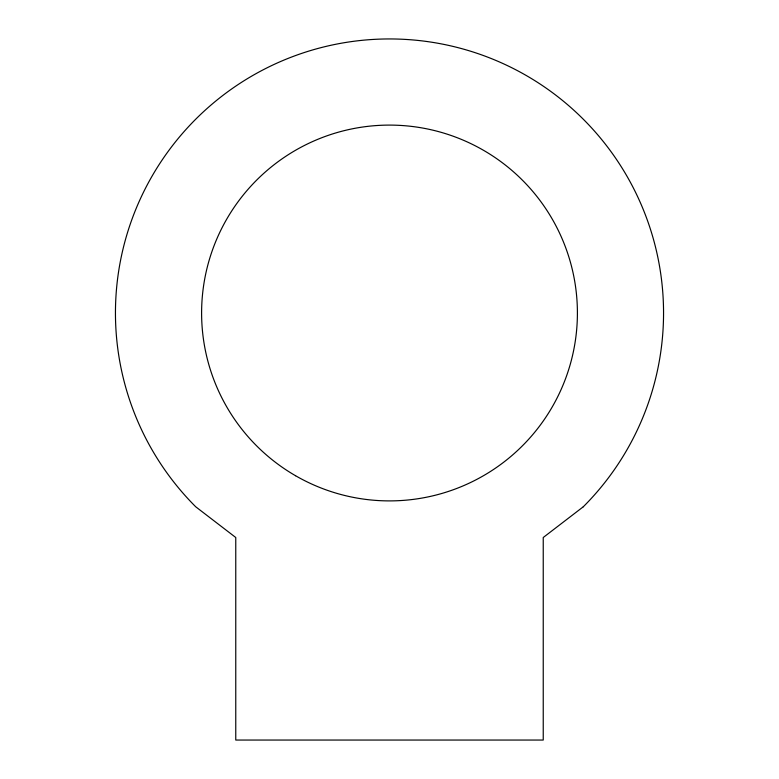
<?xml version="1.0" encoding="UTF-8"?>
<svg xmlns="http://www.w3.org/2000/svg" width="779" height="779" viewBox="0 0 779 779"><rect width="100%" height="100%" fill="white"/><g stroke="black" fill="none" stroke-linecap="round" stroke-linejoin="round"><path stroke-width="1.17" d="M583.286 506.778L543.236 537.51L543.236 740.05L235.764 740.05L235.764 537.51L195.714 506.778A274.052 274.052 0 0 1 195.714 119.216A274.052 274.052 0 0 1 583.286 119.216A274.052 274.052 0 0 1 583.286 506.778M295.553 475.726A187.905 187.905 0 0 0 577.405 313.002A187.905 187.905 0 0 0 295.553 150.269A187.905 187.905 0 0 0 295.553 475.726"/></g></svg>
